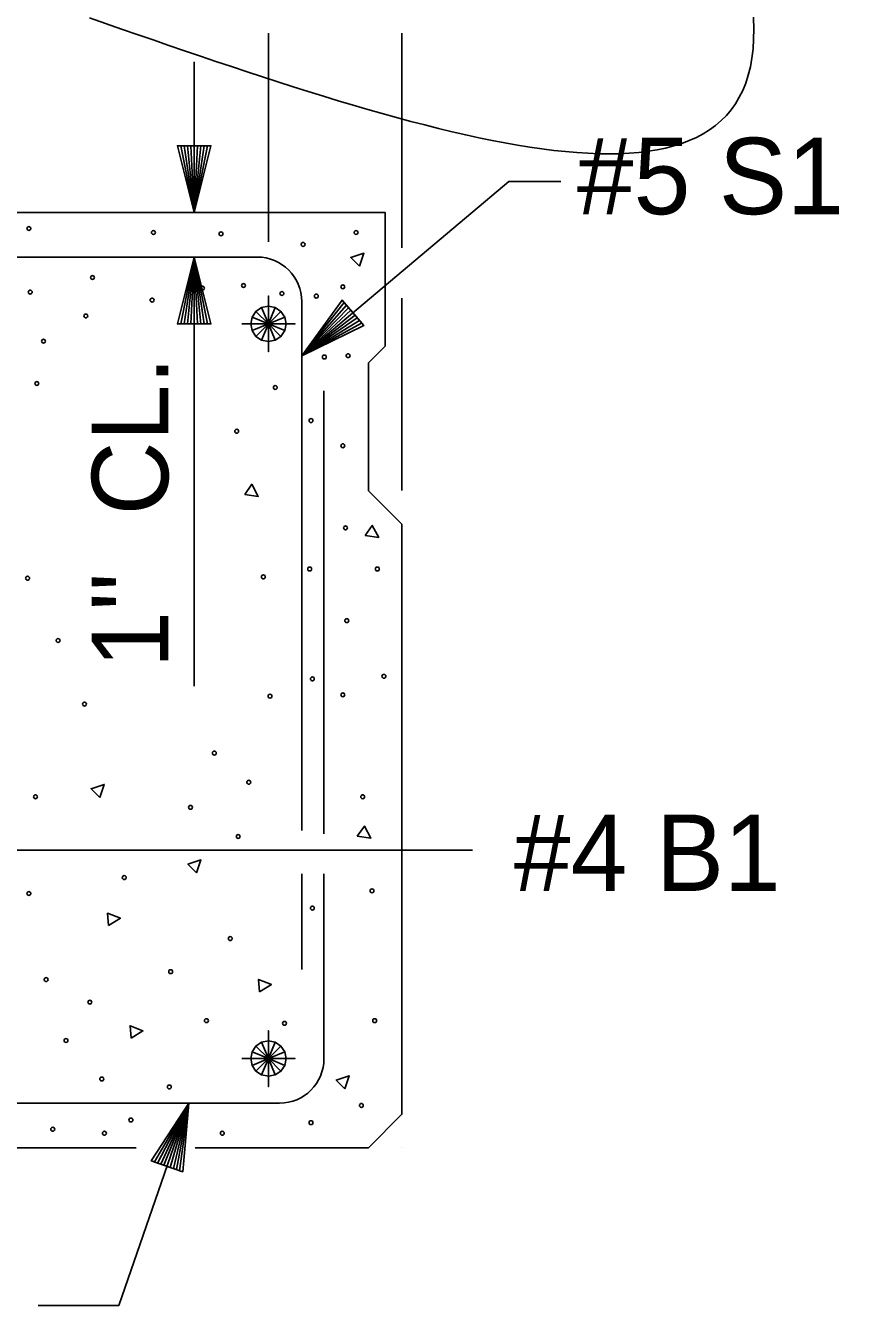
# Model space of a CAD drawing. Extents: x -60 to 66, y -3 to 77.
# Drawn here: x -35.166 to -33.621, y 37.495 to 39.89 of the extents above; entities that cross this region are included whole.
import ezdxf

# ---------------------------------------------------------------- set-up
doc = ezdxf.new("R2010")
doc.units = 0
for name, color, linetype in [('Dimension Lines', 7, 'Continuous'), ('Rebar Lines', 7, 'Continuous'), ('Sup Concrete Girder Lines', 7, 'Continuous'), ('Text', 7, 'Continuous'), ('User Information Notes', 7, 'Continuous')]:
    doc.layers.add(name, color=color, linetype=linetype)

msp = doc.modelspace()

# ---------------------------------------------------------------- linework, layer by layer
at = {"layer": 'Dimension Lines'}
for p, q in [((-34.7118, 39.4851), (-34.7118, 39.8755)), ((-34.4618, 39.4737), (-34.4618, 39.8755)), ((-34.8508, 39.5398), (-34.8508, 39.8219)), ((-34.8508, 38.6534), (-34.8508, 39.4565)), ((-34.4618, 39.0195), (-34.4618, 39.3796))]:
    msp.add_line(p, q, dxfattribs=at)
for points in [[(-34.8508, 39.6648), (-34.8445, 39.6648), (-34.8508, 39.5398), (-34.8383, 39.6648), (-34.832, 39.6648), (-34.8508, 39.5398), (-34.8258, 39.6648), (-34.8195, 39.6648), (-34.8508, 39.5398), (-34.882, 39.6648), (-34.8758, 39.6648), (-34.8508, 39.5398), (-34.8695, 39.6648), (-34.8633, 39.6648), (-34.8508, 39.5398), (-34.857, 39.6648), (-34.8195, 39.6648), (-34.882, 39.6648), (-34.8508, 39.5398), (-34.8195, 39.6648)], [(-34.6493, 39.2718), (-34.2617, 39.598), (-34.1643, 39.598)], [(-34.8508, 39.3315), (-34.857, 39.3315), (-34.8508, 39.4565), (-34.8633, 39.3315), (-34.8695, 39.3315), (-34.8508, 39.4565), (-34.8758, 39.3315), (-34.882, 39.3315), (-34.8508, 39.4565), (-34.8195, 39.3315), (-34.8258, 39.3315), (-34.8508, 39.4565), (-34.832, 39.3315), (-34.8383, 39.3315), (-34.8508, 39.4565), (-34.8445, 39.3315), (-34.882, 39.3315), (-34.8195, 39.3315), (-34.8508, 39.4565), (-34.882, 39.3315)], [(-34.7616, 39.3315), (-34.7118, 39.3315), (-34.662, 39.3315), (-34.7118, 39.3315), (-34.7118, 39.3837), (-34.7118, 39.3315), (-34.7118, 39.2793), (-34.7118, 39.3315)], [(-34.5537, 39.3522), (-34.5496, 39.3475), (-34.6493, 39.2718), (-34.5456, 39.3427), (-34.5416, 39.3379), (-34.6493, 39.2718), (-34.5376, 39.3331), (-34.5335, 39.3283), (-34.6493, 39.2718), (-34.5738, 39.3761), (-34.5698, 39.3714), (-34.6493, 39.2718), (-34.5658, 39.3666), (-34.5617, 39.3618), (-34.6493, 39.2718), (-34.5577, 39.357), (-34.5335, 39.3283), (-34.5738, 39.3761), (-34.6493, 39.2718), (-34.5335, 39.3283)], [(-36.285, 39.3071), (-35.8343, 38.3467), (-34.3298, 38.3467)], [(-35.6386, 39.3071), (-35.8343, 38.3467), (-34.3298, 38.3467)], [(-34.7616, 37.9565), (-34.7118, 37.9565), (-34.662, 37.9565), (-34.7118, 37.9565), (-34.7118, 38.0087), (-34.7118, 37.9565), (-34.7118, 37.9043), (-34.7118, 37.9565)], [(-34.8605, 37.8731), (-34.992, 37.4947), (-35.1429, 37.4947)], [(-34.9016, 37.755), (-34.9074, 37.757), (-34.8605, 37.8731), (-34.9133, 37.7591), (-34.9193, 37.7611), (-34.8605, 37.8731), (-34.9252, 37.7632), (-34.931, 37.7653), (-34.8605, 37.8731), (-34.872, 37.7447), (-34.8779, 37.7468), (-34.8605, 37.8731), (-34.8839, 37.7489), (-34.8897, 37.7509), (-34.8605, 37.8731), (-34.8956, 37.753), (-34.931, 37.7653), (-34.872, 37.7447), (-34.8605, 37.8731), (-34.931, 37.7653)]]:
    msp.add_lwpolyline(points, dxfattribs=at)
msp.add_spline([(-35.0464, 39.9039), (-33.8043, 39.9039), (-33.8043, 40.2919), (-33.6208, 40.2919)], degree=3, dxfattribs=at)
at = {"layer": 'Rebar Lines'}
for p, q in [((-37.191, 39.4565), (-34.7326, 39.4565)), ((-34.6493, 39.3732), (-34.6493, 38.3836)), ((-34.6078, 39.2064), (-34.6078, 38.3771)), ((-34.6493, 38.3025), (-34.6493, 38.1232)), ((-34.6078, 38.3025), (-34.6078, 37.9564)), ((-37.2326, 37.8731), (-34.691, 37.8731))]:
    msp.add_line(p, q, dxfattribs=at)
for points in [[(-34.7118, 39.3645), (-34.6992, 39.362), (-34.6884, 39.3549), (-34.6813, 39.3442), (-34.6788, 39.3315), (-34.6813, 39.3189), (-34.6884, 39.3081), (-34.6992, 39.301), (-34.7118, 39.2985), (-34.7245, 39.301), (-34.7352, 39.3081), (-34.7423, 39.3189), (-34.7449, 39.3315), (-34.7423, 39.3442), (-34.7352, 39.3549), (-34.7245, 39.362), (-34.7118, 39.3645), (-34.7118, 39.3315), (-34.7118, 39.2985), (-34.6992, 39.301), (-34.7118, 39.3315), (-34.6884, 39.3081), (-34.6813, 39.3189), (-34.7118, 39.3315), (-34.6788, 39.3315), (-34.6813, 39.3442), (-34.7118, 39.3315), (-34.6884, 39.3549), (-34.6992, 39.362), (-34.7118, 39.3315), (-34.7245, 39.362), (-34.7352, 39.3549), (-34.7118, 39.3315), (-34.7423, 39.3442), (-34.7449, 39.3315), (-34.7118, 39.3315), (-34.7423, 39.3189), (-34.7352, 39.3081), (-34.7118, 39.3315), (-34.7245, 39.301)], [(-34.7118, 37.9895), (-34.6992, 37.987), (-34.6884, 37.9799), (-34.6813, 37.9692), (-34.6788, 37.9565), (-34.6813, 37.9439), (-34.6884, 37.9331), (-34.6992, 37.926), (-34.7118, 37.9235), (-34.7245, 37.926), (-34.7352, 37.9331), (-34.7423, 37.9439), (-34.7449, 37.9565), (-34.7423, 37.9692), (-34.7352, 37.9799), (-34.7245, 37.987), (-34.7118, 37.9895), (-34.7118, 37.9565), (-34.7118, 37.9235), (-34.6992, 37.926), (-34.7118, 37.9565), (-34.6884, 37.9331), (-34.6813, 37.9439), (-34.7118, 37.9565), (-34.6788, 37.9565), (-34.6813, 37.9692), (-34.7118, 37.9565), (-34.6884, 37.9799), (-34.6992, 37.987), (-34.7118, 37.9565), (-34.7245, 37.987), (-34.7352, 37.9799), (-34.7118, 37.9565), (-34.7423, 37.9692), (-34.7449, 37.9565), (-34.7118, 37.9565), (-34.7423, 37.9439), (-34.7352, 37.9331), (-34.7118, 37.9565), (-34.7245, 37.926)]]:
    msp.add_lwpolyline(points, dxfattribs=at)
for centre, start, end in [((-34.7326, 39.3732), 0, 90), ((-34.6911, 37.9564), 270, 360)]:
    msp.add_arc(centre, 0.0833, start, end, dxfattribs=at)
at = {"layer": 'Sup Concrete Girder Lines'}
for points in [[(-34.9592, 37.7898), (-37.3993, 37.7898), (-37.4618, 37.8523), (-37.4618, 38.9565), (-37.3993, 39.019), (-37.3993, 39.2585), (-37.4306, 39.2898), (-37.4306, 39.5398)], [(-36.7937, 39.5398), (-35.9619, 39.5398), (-34.4931, 39.5398), (-34.4931, 39.2898), (-34.5244, 39.2585), (-34.5243, 39.019), (-34.4618, 38.9565), (-34.4618, 37.8523), (-34.5243, 37.7898), (-34.8488, 37.7898)], [(-34.5412, 39.4393), (-34.5576, 39.4556), (-34.5331, 39.4637), (-34.5412, 39.4393)], [(-34.7562, 39.0124), (-34.743, 39.0313), (-34.7307, 39.0086), (-34.7562, 39.0124)], [(-34.5307, 38.9355), (-34.5174, 38.9544), (-34.5052, 38.9318), (-34.5307, 38.9355)], [(-35.0271, 38.4452), (-35.0435, 38.4616), (-35.019, 38.4697), (-35.0271, 38.4452)], [(-34.5455, 38.3728), (-34.5322, 38.3917), (-34.52, 38.3691), (-34.5455, 38.3728)], [(-34.8461, 38.3039), (-34.8625, 38.3203), (-34.838, 38.3284), (-34.8461, 38.3039)], [(-35.0108, 38.2057), (-35.0128, 38.2286), (-34.9888, 38.2192), (-35.0108, 38.2057)], [(-34.7282, 38.0817), (-34.7302, 38.1047), (-34.7062, 38.0952), (-34.7282, 38.0817)], [(-34.9686, 37.9949), (-34.9706, 38.0179), (-34.9467, 38.0084), (-34.9686, 37.9949)], [(-34.5685, 37.8998), (-34.5848, 37.9162), (-34.5604, 37.9243), (-34.5685, 37.8998)]]:
    msp.add_lwpolyline(points, dxfattribs=at)
for centre in [(-35.16, 39.5099), (-34.927, 39.5025), (-34.8005, 39.5), (-34.5477, 39.5025), (-34.6469, 39.4802), (-35.041, 39.4182), (-34.8353, 39.3984), (-34.7584, 39.4033), (-34.5725, 39.4008), (-35.1575, 39.3909), (-34.9294, 39.376), (-34.6865, 39.3884), (-34.6221, 39.3835), (-35.0534, 39.3463), (-35.1327, 39.2992), (-34.6072, 39.2695), (-34.5626, 39.2719), (-35.1451, 39.2199), (-34.6989, 39.2124), (-34.7711, 39.1305), (-34.632, 39.1505), (-34.5725, 39.1034), (-34.5675, 38.9497), (-34.6345, 38.8728), (-34.508, 38.8728), (-35.1624, 38.8555), (-34.7212, 38.858), (-34.5651, 38.7761), (-35.1054, 38.739), (-34.6295, 38.6671), (-34.4956, 38.672), (-34.7088, 38.6348), (-34.5725, 38.6373), (-35.0559, 38.62), (-34.8129, 38.5283), (-34.7485, 38.4737), (-35.1476, 38.4465), (-34.5353, 38.4465), (-34.8576, 38.4267), (-34.7683, 38.3721), (-34.9815, 38.2953), (-34.518, 38.2705), (-35.16, 38.2655), (-34.6295, 38.2382), (-34.7832, 38.1812), (-35.1278, 38.1044), (-34.8947, 38.1192), (-35.0459, 38.0622), (-34.8278, 38.0275), (-34.6816, 38.0226), (-34.513, 38.0275), (-35.0906, 37.9904), (-35.0236, 37.9184), (-34.8972, 37.9035), (-34.5378, 37.8689), (-34.9691, 37.8416), (-35.1154, 37.8243), (-35.0187, 37.8168), (-34.7981, 37.8168), (-34.632, 37.8366)]:
    msp.add_circle(centre, 0.00364, dxfattribs=at)
at = {"layer": 'User Information Notes'}
for p, q in [((-34.4618, 39.5398), (-34.4618, 39.5398)), ((-34.4618, 37.7898), (-34.4618, 37.7898))]:
    msp.add_line(p, q, dxfattribs=at)

# ---------------------------------------------------------------- texts
at = {"layer": 'Text'}
for s, p in [('#5 S1', (-34.1347, 39.5367)), ('#4 B1', (-34.2527, 38.2703))]:
    msp.add_text(s, height=0.14302, dxfattribs=at).set_placement(p)
msp.add_text("1''  CL.", height=0.14302, rotation=90, dxfattribs=at).set_placement((-34.8992, 38.6875))

doc.saveas('drawing.dxf')
